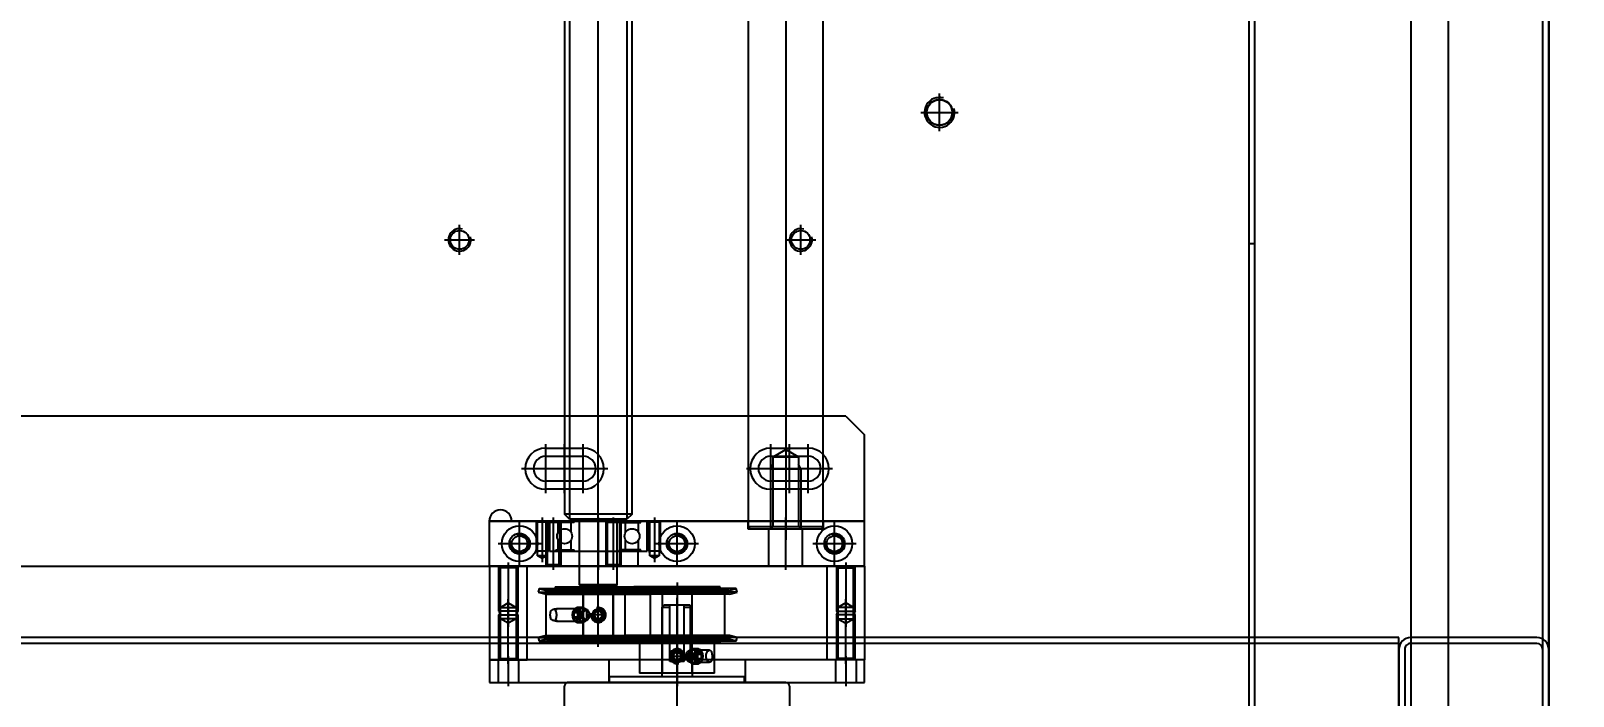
# Model space of a CAD drawing. Header units: inches. Extents: x 0 to 77285, y -118 to 40065.
# Drawn here: x 16660.3 to 17071.6, y 25359.9 to 25537.3 of the extents above; entities that cross this region are included whole.
import ezdxf

# ---------------------------------------------------------------- set-up
doc = ezdxf.new("R2010")
doc.units = ezdxf.units.IN
doc.header["$LTSCALE"] = 5
doc.header["$MEASUREMENT"] = 0
doc.layers.add('A', color=8, linetype='Continuous')
doc.styles.add('SCI', font='')
doc.styles.get('SCI').set_extended_font_data('Gulim')
doc.dimstyles.new('SCH', dxfattribs={"dimtxt": 2.5, "dimasz": 2, "dimexe": 1.25, "dimexo": 0.625, "dimtad": 1, "dimdec": 8, "dimtxsty": 'SCI', "dimcen": 2.5, "dimclrd": 4, "dimclre": 4, "dimclrt": 7, "dimadec": 8, "dimazin": 2, "dimtfac": 1, "dimtdec": 8, "dimtmove": 0, "dimatfit": 3, "dimfxl": 1, "dimarcsym": 0})

# ---------------------------------------------------------------- blocks, each defined once
blk = doc.blocks.new('A$Cc399747e')
at = {"ltscale": 5}
for p, q in [((218.29, 33), (218.29, 1419)), ((218.29, 1381), (218.29, 71)), ((219.89, 1381), (219.89, 71)), ((298.29, 71), (298.29, 1381)), ((245.09, 71), (245.09, 1111)), ((296.69, 1101), (296.69, 71)), ((255.09, 71), (255.09, 1096)), ((258.29, 941), (258.29, 901)), ((218.29, 937.8), (218.29, 904.2)), ((219.89, 937.8), (219.89, 904.2)), ((256.69, 904.2), (256.69, 937.8)), ((258.29, 904.2), (258.29, 937.8)), ((221.49, 902.6), (255.09, 902.6)), ((221.49, 901), (255.09, 901)), ((258.29, 902.6), (1573.29, 902.6)), ((258.29, 901), (1573.29, 901)), ((417.79, 799), (417.79, 791)), ((508.79, 799), (508.79, 791)), ((298.29, 796), (296.69, 796)), ((421.79, 795), (413.79, 795)), ((512.79, 795), (504.79, 795)), ((380.79, 766), (380.79, 756)), ((385.79, 761), (375.79, 761))]:
    blk.add_line(p, q, dxfattribs=at)
for p, q in [((450.8, 1030.5), (450.8, 890.4)), ((420.8, 914), (420.8, 924.3)), ((480.8, 924.3), (480.8, 914)), ((405.8, 906), (405.8, 914)), ((450.8, 906), (450.8, 914)), ((495.8, 906), (495.8, 914)), ((500.8, 913), (400.8, 913)), ((400.8, 913), (400.8, 907)), ((403.05, 907), (403.05, 913)), ((408.55, 907), (408.55, 913)), ((421.8, 913), (479.8, 913)), ((432.6, 907), (432.6, 913)), ((432.8, 913), (432.8, 911.5)), ((432.8, 911.5), (468.8, 911.5)), ((440.8, 910.5), (460.8, 910.5)), ((440.8, 910.5), (440.8, 902.5)), ((446.8, 907.4), (446.8, 911.5)), ((446.8, 910.5), (446.8, 887.5)), ((450.8, 886.35), (450.8, 911.65)), ((454.8, 911.5), (454.8, 892.9)), ((454.8, 887.5), (454.8, 910.5)), ((460.8, 902.5), (460.8, 910.5)), ((468.8, 913), (468.8, 911.5)), ((469, 907), (469, 913)), ((493.05, 907), (493.05, 913)), ((498.55, 907), (498.55, 913)), ((500.8, 907), (500.8, 913)), ((400.8, 907), (500.8, 907)), ((400.8, 882), (400.8, 907)), ((400.8, 907), (410.8, 907)), ((403.3, 907), (403.7, 906.6)), ((403.3, 907), (403.3, 895)), ((403.7, 906.6), (407.9, 906.6)), ((403.7, 906.6), (403.7, 893)), ((405.8, 908), (405.8, 890.79)), ((407.9, 906.6), (408.3, 907)), ((407.9, 893), (407.9, 906.6)), ((408.3, 895), (408.3, 907)), ((410.8, 907), (410.8, 882)), ((441.44, 905.98), (441.45, 906.25)), ((441.45, 905.71), (441.44, 905.98)), ((441.45, 906.25), (441.47, 906.52)), ((441.48, 905.45), (441.45, 905.71)), ((441.47, 906.52), (441.51, 906.76)), ((441.52, 905.2), (441.48, 905.45)), ((441.51, 906.76), (441.57, 906.99)), ((441.58, 904.97), (441.52, 905.2)), ((441.57, 906.99), (441.64, 907.19)), ((441.64, 907.19), (441.73, 907.36)), ((441.73, 907.36), (441.83, 907.49)), ((441.83, 907.49), (441.95, 907.58)), ((441.95, 907.58), (442.04, 907.61)), ((442.04, 907.61), (442.14, 907.62)), ((447.33, 907.62), (442.14, 907.62)), ((442.14, 907.62), (442.28, 907.6)), ((442.28, 907.6), (442.42, 907.53)), ((442.42, 907.53), (442.55, 907.42)), ((442.55, 907.42), (442.68, 907.27)), ((442.68, 907.27), (442.8, 907.09)), ((442.88, 905.07), (442.77, 904.86)), ((442.8, 907.09), (442.9, 906.87)), ((442.96, 905.31), (442.88, 905.07)), ((442.9, 906.87), (442.98, 906.63)), ((443.02, 905.56), (442.96, 905.31)), ((442.98, 906.63), (443.04, 906.36)), ((443.06, 905.82), (443.02, 905.56)), ((443.04, 906.36), (443.06, 906.09)), ((443.06, 906.09), (443.06, 905.82)), ((444.24, 906.58), (444.74, 907.15)), ((446.53, 906.58), (444.24, 906.58)), ((444.24, 906.58), (444.24, 905.42)), ((446.53, 905.42), (444.24, 905.42)), ((444.74, 904.85), (444.24, 905.42)), ((444.53, 907.63), (444.28, 907.28)), ((446.03, 907.15), (444.74, 907.15)), ((444.74, 907.15), (445.24, 906.58)), ((445.24, 905.42), (444.74, 904.85)), ((446.68, 908), (445.11, 908)), ((445.24, 906.58), (445.24, 905.42)), ((445.53, 906.58), (446.03, 907.15)), ((445.53, 905.42), (445.53, 906.58)), ((446.03, 904.85), (445.53, 905.42)), ((446.03, 907.15), (446.53, 906.58)), ((446.53, 905.42), (446.03, 904.85)), ((446.53, 906.58), (446.53, 905.42)), ((446.8, 907.4), (447.3, 907.4)), ((446.82, 906.24), (446.83, 906.48)), ((446.82, 905.97), (446.82, 906.24)), ((446.82, 905.7), (446.82, 905.97)), ((446.83, 905.43), (446.82, 905.7)), ((446.83, 906.48), (446.84, 906.71)), ((446.85, 905.18), (446.83, 905.43)), ((446.84, 906.71), (446.87, 906.93)), ((446.88, 904.96), (446.85, 905.18)), ((446.87, 906.93), (446.9, 907.13)), ((446.9, 907.13), (446.95, 907.31)), ((446.95, 907.31), (447.03, 907.45)), ((447.03, 907.45), (447.12, 907.55)), ((447.12, 907.55), (447.24, 907.61)), ((447.24, 907.61), (447.33, 907.62)), ((447.69, 907.02), (447.26, 907.63)), ((447.3, 892.4), (447.3, 907.4)), ((447.33, 907.62), (447.37, 907.62)), ((447.37, 907.62), (447.51, 907.59)), ((447.51, 907.59), (447.66, 907.52)), ((447.66, 907.52), (447.81, 907.41)), ((447.81, 907.41), (447.96, 907.26)), ((447.96, 907.26), (448.1, 907.08)), ((448.17, 905.04), (448.04, 904.84)), ((448.1, 907.08), (448.23, 906.86)), ((448.29, 905.26), (448.17, 905.04)), ((448.23, 906.86), (448.34, 906.61)), ((448.37, 905.49), (448.29, 905.26)), ((448.34, 906.61), (448.41, 906.35)), ((448.42, 905.74), (448.37, 905.49)), ((448.41, 906.35), (448.44, 906.07)), ((448.44, 906), (448.42, 905.74)), ((448.44, 906.07), (448.44, 906)), ((452.9, 906), (448.7, 906)), ((448.86, 907.4), (448.86, 892.4)), ((448.86, 907.4), (452.73, 907.4)), ((449.2, 906.29), (449.18, 906.02)), ((449.18, 906.02), (449.2, 905.75)), ((449.27, 906.55), (449.2, 906.29)), ((449.2, 905.75), (449.26, 905.48)), ((449.26, 905.48), (449.37, 905.24)), ((449.39, 906.8), (449.27, 906.55)), ((449.37, 905.24), (449.51, 905.01)), ((449.54, 907.03), (449.39, 906.8)), ((449.51, 905.01), (449.69, 904.81)), ((449.73, 907.22), (449.54, 907.03)), ((449.95, 907.38), (449.73, 907.22)), ((450.8, 907.15), (449.8, 906.58)), ((449.8, 906.58), (449.8, 905.42)), ((449.8, 905.42), (450.8, 904.85)), ((450.19, 907.5), (449.95, 907.38)), ((450.45, 907.58), (450.19, 907.5)), ((450.72, 907.62), (450.45, 907.58)), ((450.99, 907.61), (450.72, 907.62)), ((451.8, 906.58), (450.8, 907.15)), ((450.8, 904.85), (451.8, 905.42)), ((451.26, 907.55), (450.99, 907.61)), ((451.51, 907.45), (451.26, 907.55)), ((451.75, 907.31), (451.51, 907.45)), ((451.95, 907.14), (451.75, 907.31)), ((451.8, 906.58), (451.8, 905.42)), ((452.13, 906.93), (451.95, 907.14)), ((452, 904.91), (452.17, 905.13)), ((452.26, 906.69), (452.13, 906.93)), ((452.17, 905.13), (452.29, 905.37)), ((452.36, 906.44), (452.26, 906.69)), ((452.29, 905.37), (452.38, 905.64)), ((452.41, 906.18), (452.36, 906.44)), ((452.38, 905.64), (452.42, 905.9)), ((452.42, 905.9), (452.41, 906.18)), ((452.73, 907.4), (452.73, 892.4)), ((500.8, 907), (490.8, 907)), ((490.8, 907), (490.8, 882)), ((493.7, 906.6), (493.3, 907)), ((493.3, 895), (493.3, 907)), ((497.9, 906.6), (493.7, 906.6)), ((493.7, 893), (493.7, 906.6)), ((495.8, 908), (495.8, 890.79)), ((498.3, 907), (497.9, 906.6)), ((497.9, 906.6), (497.9, 893)), ((498.3, 907), (498.3, 895)), ((500.8, 882), (500.8, 907)), ((435.06, 902.02), (434.8, 901.05)), ((434.8, 901.05), (466.8, 901.05)), ((434.8, 901.05), (436.85, 900.5)), ((435.06, 902.02), (436.98, 901.5)), ((435.06, 902.02), (466.54, 902.02)), ((436.98, 901.5), (464.61, 901.5)), ((439.3, 902.5), (462.3, 902.5)), ((439.3, 902.5), (439.3, 902.02)), ((439.3, 902.02), (439.3, 901.5)), ((441.65, 904.78), (441.58, 904.97)), ((441.74, 904.62), (441.65, 904.78)), ((441.85, 904.5), (441.74, 904.62)), ((441.97, 904.42), (441.85, 904.5)), ((442.1, 904.38), (441.97, 904.42)), ((442.14, 904.38), (442.1, 904.38)), ((442.23, 904.39), (442.14, 904.38)), ((442.14, 904.38), (447.34, 904.38)), ((442.38, 904.45), (442.23, 904.39)), ((442.52, 904.55), (442.38, 904.45)), ((442.65, 904.69), (442.52, 904.55)), ((442.77, 904.86), (442.65, 904.69)), ((444.28, 904.72), (444.53, 904.37)), ((446.03, 904.85), (444.74, 904.85)), ((445.11, 904), (446.68, 904)), ((446.93, 904.77), (446.88, 904.96)), ((446.99, 904.62), (446.93, 904.77)), ((447.07, 904.5), (446.99, 904.62)), ((447.16, 904.42), (447.07, 904.5)), ((447.27, 904.38), (447.16, 904.42)), ((447.26, 904.37), (447.69, 904.98)), ((447.33, 904.38), (447.27, 904.38)), ((447.41, 904.39), (447.33, 904.38)), ((447.56, 904.43), (447.41, 904.39)), ((447.72, 904.53), (447.56, 904.43)), ((447.89, 904.67), (447.72, 904.53)), ((448.04, 904.84), (447.89, 904.67)), ((449.69, 904.81), (449.91, 904.64)), ((449.91, 904.64), (450.15, 904.51)), ((450.15, 904.51), (450.41, 904.43)), ((450.41, 904.43), (450.6, 904.39)), ((450.6, 904.39), (450.8, 904.38)), ((450.8, 904.38), (451.06, 904.4)), ((451.06, 904.4), (451.33, 904.47)), ((451.33, 904.47), (451.57, 904.58)), ((451.57, 904.58), (451.8, 904.73)), ((451.8, 904.73), (452, 904.91)), ((456.06, 902.02), (455.8, 901.05)), ((487.8, 901.05), (455.8, 901.05)), ((455.8, 901.05), (457.85, 900.5)), ((456.06, 902.02), (457.98, 901.5)), ((487.54, 902.02), (456.06, 902.02)), ((485.61, 901.5), (457.98, 901.5)), ((483.3, 902.5), (460.3, 902.5)), ((460.3, 902.5), (460.3, 902.02)), ((460.3, 902.02), (460.3, 901.5)), ((462.3, 902.02), (462.3, 902.5)), ((462.3, 901.5), (462.3, 902.02)), ((464.61, 901.5), (466.54, 902.02)), ((464.74, 900.5), (466.8, 901.05)), ((466.8, 901.05), (466.54, 902.02)), ((467.8, 902.5), (467.8, 887.5)), ((467.8, 901), (468.3, 901.5)), ((467.8, 887.5), (467.8, 901)), ((475.8, 901), (467.8, 901)), ((468.3, 901.5), (475.3, 901.5)), ((471.8, 903.25), (471.8, 886.75)), ((475.3, 901.5), (475.8, 901)), ((475.8, 887.5), (475.8, 902.5)), ((475.8, 901), (475.8, 887.5)), ((483.3, 902.02), (483.3, 902.5)), ((483.3, 901.5), (483.3, 902.02)), ((485.61, 901.5), (487.54, 902.02)), ((485.74, 900.5), (487.8, 901.05)), ((487.8, 901.05), (487.54, 902.02)), ((405.8, 897.21), (403.7, 896)), ((405.8, 881), (405.8, 898.21)), ((407.9, 896), (405.8, 897.21)), ((436.85, 900.5), (464.74, 900.5)), ((438.16, 889.5), (438.16, 900.5)), ((485.74, 900.5), (457.85, 900.5)), ((457.85, 900.5), (457.85, 889.5)), ((464.74, 889.5), (464.74, 900.5)), ((477.49, 897), (475.91, 897)), ((485.74, 900.5), (485.74, 889.5)), ((493.7, 896), (495.8, 897.21)), ((495.8, 881), (495.8, 898.21)), ((495.8, 897.21), (497.9, 896)), ((403.3, 895), (403.7, 894.31)), ((403.3, 895), (408.3, 895)), ((403.3, 894), (403.7, 894.69)), ((408.3, 894), (403.3, 894)), ((403.3, 894), (403.3, 882)), ((407.9, 896), (403.7, 896)), ((403.7, 896), (403.7, 882.4)), ((403.7, 893), (405.8, 891.79)), ((403.7, 893), (407.9, 893)), ((405.8, 891.79), (407.9, 893)), ((407.9, 882.4), (407.9, 896)), ((408.3, 895), (407.9, 894.31)), ((408.3, 894), (407.9, 894.69)), ((408.3, 882), (408.3, 894)), ((448.86, 892.9), (447.3, 892.9)), ((454.8, 892.9), (452.73, 892.9)), ((454.8, 892.9), (454.3, 892.4)), ((469.7, 895), (473.9, 895)), ((470.22, 895.37), (470.18, 895.1)), ((470.18, 895.1), (470.19, 894.83)), ((470.19, 894.83), (470.24, 894.56)), ((470.3, 895.63), (470.22, 895.37)), ((470.24, 894.56), (470.33, 894.31)), ((470.43, 895.87), (470.3, 895.63)), ((470.33, 894.31), (470.47, 894.07)), ((470.6, 896.09), (470.43, 895.87)), ((470.47, 894.07), (470.6, 893.91)), ((470.65, 896.15), (470.6, 896.09)), ((470.6, 893.91), (470.66, 893.85)), ((470.71, 896.2), (470.65, 896.15)), ((470.66, 893.85), (470.72, 893.79)), ((470.8, 896.27), (470.71, 896.2)), ((470.72, 893.79), (470.8, 893.72)), ((470.85, 896.32), (470.8, 896.27)), ((471.8, 896.15), (470.8, 895.58)), ((470.8, 894.42), (470.8, 895.58)), ((470.8, 894.42), (471.8, 893.85)), ((470.8, 893.72), (470.86, 893.68)), ((470.89, 896.34), (470.85, 896.32)), ((470.86, 893.68), (470.89, 893.66)), ((470.89, 896.34), (470.95, 896.38)), ((470.94, 893.62), (470.89, 893.66)), ((471, 893.59), (470.94, 893.62)), ((470.95, 896.38), (471.02, 896.42)), ((471.08, 893.54), (471, 893.59)), ((471.02, 896.42), (471.1, 896.46)), ((471.18, 893.5), (471.08, 893.54)), ((471.1, 896.46), (471.2, 896.51)), ((471.28, 893.46), (471.18, 893.5)), ((471.2, 896.51), (471.29, 896.54)), ((471.4, 893.43), (471.28, 893.46)), ((471.29, 896.54), (471.4, 896.57)), ((471.4, 896.57), (471.44, 896.58)), ((471.41, 893.43), (471.4, 893.43)), ((471.45, 893.42), (471.41, 893.43)), ((471.44, 896.58), (471.49, 896.59)), ((471.51, 893.41), (471.45, 893.42)), ((471.49, 896.59), (471.51, 896.59)), ((471.65, 896.61), (471.51, 896.59)), ((471.51, 893.41), (471.65, 893.39)), ((471.8, 896.62), (471.65, 896.61)), ((471.65, 893.39), (471.79, 893.38)), ((471.79, 893.38), (471.94, 893.39)), ((471.95, 896.61), (471.8, 896.62)), ((472.8, 895.58), (471.8, 896.15)), ((471.8, 893.85), (472.8, 894.42)), ((471.94, 893.39), (472.09, 893.41)), ((472.09, 896.59), (471.95, 896.61)), ((472.09, 896.59), (472.14, 896.58)), ((472.11, 893.41), (472.09, 893.41)), ((472.15, 893.42), (472.11, 893.41)), ((472.14, 896.58), (472.19, 896.57)), ((472.2, 893.43), (472.15, 893.42)), ((472.19, 896.57), (472.2, 896.57)), ((472.2, 896.57), (472.31, 896.54)), ((472.3, 893.46), (472.2, 893.43)), ((472.4, 893.49), (472.3, 893.46)), ((472.31, 896.54), (472.42, 896.5)), ((472.49, 893.54), (472.4, 893.49)), ((472.42, 896.5), (472.51, 896.46)), ((472.58, 893.58), (472.49, 893.54)), ((472.51, 896.46), (472.59, 896.41)), ((472.65, 893.62), (472.58, 893.58)), ((472.59, 896.41), (472.65, 896.38)), ((472.65, 896.38), (472.71, 896.34)), ((472.71, 893.66), (472.65, 893.62)), ((472.74, 896.32), (472.71, 896.34)), ((472.71, 893.66), (472.74, 893.68)), ((472.79, 896.28), (472.74, 896.32)), ((472.74, 893.68), (472.8, 893.73)), ((472.87, 896.21), (472.79, 896.28)), ((472.8, 894.42), (472.8, 895.58)), ((472.8, 893.73), (472.89, 893.8)), ((472.94, 896.15), (472.87, 896.21)), ((472.89, 893.8), (472.94, 893.85)), ((473, 896.09), (472.94, 896.15)), ((472.94, 893.85), (473, 893.91)), ((473.13, 895.93), (473, 896.09)), ((473, 893.91), (473.16, 894.13)), ((473.26, 895.69), (473.13, 895.93)), ((473.16, 894.13), (473.29, 894.37)), ((473.36, 895.44), (473.26, 895.69)), ((473.29, 894.37), (473.37, 894.63)), ((473.41, 895.17), (473.36, 895.44)), ((473.37, 894.63), (473.41, 894.9)), ((473.41, 894.9), (473.41, 895.17)), ((474.15, 895), (474.17, 895.26)), ((474.15, 894.93), (474.15, 895)), ((474.17, 894.79), (474.15, 894.93)), ((474.17, 895.26), (474.23, 895.51)), ((474.18, 894.7), (474.17, 894.79)), ((474.19, 894.65), (474.18, 894.7)), ((474.22, 894.51), (474.19, 894.65)), ((474.26, 894.39), (474.22, 894.51)), ((474.23, 895.51), (474.31, 895.74)), ((474.31, 894.26), (474.26, 894.39)), ((474.31, 895.74), (474.42, 895.96)), ((474.37, 894.14), (474.31, 894.26)), ((474.5, 893.92), (474.37, 894.14)), ((474.42, 895.96), (474.56, 896.16)), ((474.64, 893.74), (474.5, 893.92)), ((474.56, 896.16), (474.71, 896.33)), ((474.79, 893.59), (474.64, 893.74)), ((474.71, 896.33), (474.79, 896.41)), ((474.79, 896.41), (474.87, 896.47)), ((474.94, 893.48), (474.79, 893.59)), ((474.87, 896.47), (474.95, 896.53)), ((475.33, 896.63), (474.9, 896.02)), ((474.9, 893.98), (475.33, 893.37)), ((475.08, 893.41), (474.94, 893.48)), ((474.95, 896.53), (475.04, 896.57)), ((475.04, 896.57), (475.18, 896.61)), ((475.23, 893.38), (475.08, 893.41)), ((475.18, 896.61), (475.26, 896.62)), ((475.26, 893.38), (475.23, 893.38)), ((482.91, 896.62), (475.26, 896.62)), ((475.26, 896.62), (475.32, 896.62)), ((475.26, 896.62), (475.26, 896.62)), ((475.35, 893.39), (475.26, 893.38)), ((475.26, 893.38), (482.91, 893.38)), ((475.32, 896.62), (475.43, 896.58)), ((475.41, 893.41), (475.35, 893.39)), ((475.47, 893.45), (475.41, 893.41)), ((475.43, 896.58), (475.53, 896.5)), ((475.52, 893.49), (475.47, 893.45)), ((475.56, 893.55), (475.52, 893.49)), ((475.53, 896.5), (475.6, 896.38)), ((475.61, 893.62), (475.56, 893.55)), ((475.6, 896.38), (475.67, 896.23)), ((475.64, 893.69), (475.61, 893.62)), ((475.69, 893.87), (475.64, 893.69)), ((475.67, 896.23), (475.71, 896.05)), ((475.73, 894.07), (475.69, 893.87)), ((475.71, 896.05), (475.74, 895.82)), ((475.75, 894.29), (475.73, 894.07)), ((475.74, 895.82), (475.75, 895.7)), ((475.75, 895.7), (475.76, 895.57)), ((475.77, 894.52), (475.75, 894.29)), ((475.76, 895.57), (475.77, 895.44)), ((475.77, 895.44), (475.77, 895.3)), ((475.77, 895.3), (475.77, 895.03)), ((475.77, 895.03), (475.77, 894.9)), ((475.77, 894.9), (475.77, 894.76)), ((475.77, 894.76), (475.77, 894.52)), ((475.91, 893), (477.49, 893)), ((476.06, 895.58), (476.56, 896.15)), ((476.06, 894.42), (476.06, 895.58)), ((476.06, 895.58), (478.36, 895.58)), ((476.56, 893.85), (476.06, 894.42)), ((476.06, 894.42), (478.36, 894.42)), ((476.56, 896.15), (477.86, 896.15)), ((476.56, 896.15), (477.06, 895.58)), ((477.06, 894.42), (476.56, 893.85)), ((476.56, 893.85), (477.86, 893.85)), ((477.06, 895.58), (477.06, 894.42)), ((477.36, 895.58), (477.86, 896.15)), ((477.36, 894.42), (477.36, 895.58)), ((477.86, 893.85), (477.36, 894.42)), ((477.86, 896.15), (478.36, 895.58)), ((478.36, 894.42), (477.86, 893.85)), ((478.31, 896.28), (478.06, 896.63)), ((478.06, 893.37), (478.31, 893.72)), ((478.36, 894.42), (478.36, 895.58)), ((482.76, 896.59), (482.74, 896.58)), ((482.74, 896.58), (482.74, 896.58)), ((482.74, 893.42), (482.74, 893.42)), ((482.74, 893.42), (482.76, 893.41)), ((482.75, 896.57), (482.79, 896.54)), ((482.79, 893.46), (482.75, 893.43)), ((482.76, 896.59), (482.84, 896.61)), ((482.76, 893.41), (482.76, 893.41)), ((482.84, 893.39), (482.76, 893.41)), ((482.79, 896.54), (482.85, 896.5)), ((482.84, 893.49), (482.79, 893.46)), ((482.84, 896.61), (482.91, 896.62)), ((482.92, 893.54), (482.84, 893.49)), ((482.91, 893.38), (482.84, 893.39)), ((482.85, 896.5), (482.93, 896.46)), ((482.91, 896.62), (482.91, 896.62)), ((482.91, 896.62), (482.98, 896.61)), ((482.92, 893.38), (482.91, 893.38)), ((483, 893.58), (482.92, 893.54)), ((482.99, 893.39), (482.92, 893.38)), ((482.93, 896.46), (483.02, 896.41)), ((482.98, 896.61), (483.06, 896.59)), ((482.98, 894.9), (482.99, 895.17)), ((483.01, 894.63), (482.98, 894.9)), ((482.99, 895.17), (483.02, 895.44)), ((483.06, 893.41), (482.99, 893.39)), ((483.1, 893.62), (483, 893.58)), ((483.06, 894.37), (483.01, 894.63)), ((483.02, 896.41), (483.11, 896.38)), ((483.02, 895.44), (483.07, 895.69)), ((483.1, 896.58), (483.06, 896.59)), ((483.06, 896.59), (483.06, 896.59)), ((483.13, 894.13), (483.06, 894.37)), ((483.06, 893.41), (483.09, 893.42)), ((483.07, 895.69), (483.15, 895.93)), ((483.09, 893.42), (483.13, 893.43)), ((483.15, 896.57), (483.1, 896.58)), ((483.21, 893.66), (483.1, 893.62)), ((483.11, 896.38), (483.21, 896.34)), ((483.23, 893.91), (483.13, 894.13)), ((483.13, 893.43), (483.15, 893.43)), ((483.29, 896.54), (483.15, 896.57)), ((483.15, 895.93), (483.23, 896.09)), ((483.15, 893.43), (483.31, 893.46)), ((483.25, 896.32), (483.21, 896.34)), ((483.21, 893.66), (483.25, 893.68)), ((483.23, 896.09), (483.26, 896.15)), ((483.26, 893.85), (483.23, 893.91)), ((483.28, 896.28), (483.25, 896.32)), ((483.25, 893.68), (483.28, 893.73)), ((483.26, 896.15), (483.28, 896.21)), ((483.27, 893.8), (483.26, 893.85)), ((483.28, 893.75), (483.27, 893.8)), ((483.28, 896.25), (483.28, 896.28)), ((483.28, 896.21), (483.28, 896.25)), ((483.28, 893.73), (483.28, 893.75)), ((483.44, 896.51), (483.29, 896.54)), ((483.31, 893.46), (483.47, 893.5)), ((483.61, 896.46), (483.44, 896.51)), ((483.47, 893.5), (483.64, 893.54)), ((483.78, 896.42), (483.61, 896.46)), ((483.64, 893.54), (483.81, 893.59)), ((483.95, 896.38), (483.78, 896.42)), ((483.81, 893.59), (483.96, 893.62)), ((484.11, 896.34), (483.95, 896.38)), ((483.96, 893.62), (484.11, 893.66)), ((484.11, 896.34), (484.2, 896.32)), ((484.19, 893.68), (484.11, 893.66)), ((484.27, 893.72), (484.19, 893.68)), ((484.2, 896.32), (484.28, 896.27)), ((484.35, 893.79), (484.27, 893.72)), ((484.28, 896.27), (484.36, 896.2)), ((484.4, 893.85), (484.35, 893.79)), ((484.36, 896.2), (484.4, 896.15)), ((484.4, 896.15), (484.43, 896.09)), ((484.43, 893.91), (484.4, 893.85)), ((484.43, 896.09), (484.5, 895.87)), ((484.48, 894.07), (484.43, 893.91)), ((484.54, 894.31), (484.48, 894.07)), ((484.5, 895.87), (484.55, 895.63)), ((484.55, 894.34), (484.54, 894.31)), ((484.55, 895.63), (484.56, 895.57)), ((484.56, 894.43), (484.55, 894.34)), ((484.56, 895.57), (484.59, 895.37)), ((484.58, 894.56), (484.56, 894.43)), ((484.59, 894.7), (484.58, 894.56)), ((484.59, 895.37), (484.59, 895.31)), ((484.59, 895.31), (484.6, 895.1)), ((484.6, 894.83), (484.59, 894.7)), ((484.6, 895.1), (484.6, 894.83)), ((493.3, 895), (493.7, 894.31)), ((498.3, 895), (493.3, 895)), ((493.3, 894), (493.7, 894.69)), ((493.3, 882), (493.3, 894)), ((493.3, 894), (498.3, 894)), ((493.7, 882.4), (493.7, 896)), ((493.7, 896), (497.9, 896)), ((495.8, 891.79), (493.7, 893)), ((497.9, 893), (493.7, 893)), ((497.9, 893), (495.8, 891.79)), ((497.9, 896), (497.9, 882.4)), ((498.3, 895), (497.9, 894.31)), ((498.3, 894), (497.9, 894.69)), ((498.3, 894), (498.3, 882)), ((436.85, 889.5), (434.8, 888.95)), ((434.8, 888.95), (435.06, 887.98)), ((434.8, 888.95), (466.8, 888.95)), ((436.85, 889.5), (464.74, 889.5)), ((447.3, 892.4), (454.3, 892.4)), ((457.85, 889.5), (455.8, 888.95)), ((487.8, 888.95), (455.8, 888.95)), ((455.8, 888.95), (456.06, 887.98)), ((485.74, 889.5), (457.85, 889.5)), ((466.8, 888.95), (464.74, 889.5)), ((466.54, 887.98), (466.8, 888.95)), ((487.8, 888.95), (485.74, 889.5)), ((487.54, 887.98), (487.8, 888.95)), ((436.98, 888.5), (435.06, 887.98)), ((435.06, 887.98), (466.54, 887.98)), ((436.98, 888.5), (464.61, 888.5)), ((439.3, 888.5), (439.3, 887.98)), ((439.3, 887.98), (439.3, 887.5)), ((439.3, 887.5), (462.3, 887.5)), ((457.98, 888.5), (456.06, 887.98)), ((487.54, 887.98), (456.06, 887.98)), ((485.61, 888.5), (457.98, 888.5)), ((460.3, 888.5), (460.3, 887.98)), ((460.3, 887.98), (460.3, 887.5)), ((483.3, 887.5), (460.3, 887.5)), ((462.3, 887.98), (462.3, 888.5)), ((462.3, 887.5), (462.3, 887.98)), ((466.54, 887.98), (464.61, 888.5)), ((466.8, 887), (467.3, 887.5)), ((466.8, 887), (476.8, 887)), ((466.8, 887), (466.8, 869.5)), ((467.3, 887.5), (476.3, 887.5)), ((475.8, 887.5), (467.8, 887.5)), ((476.3, 887.5), (476.8, 887)), ((476.8, 887), (476.8, 869.5)), ((483.3, 887.98), (483.3, 888.5)), ((483.3, 887.5), (483.3, 887.98)), ((487.54, 887.98), (485.61, 888.5)), ((400.8, 882), (400.8, 870)), ((500.8, 882), (400.8, 882)), ((400.8, 882), (400.8, 870)), ((400.8, 882), (500.8, 882)), ((1447.8, 882), (400.8, 882)), ((400.8, 882), (400.8, 847)), ((410.8, 882), (400.8, 882)), ((403.7, 882.4), (403.3, 882)), ((407.9, 882.4), (403.7, 882.4)), ((408.3, 882), (407.9, 882.4)), ((408.8, 881.75), (408.8, 870.25)), ((417.3, 882), (417.3, 872)), ((421.8, 883), (421.8, 869)), ((426.3, 882), (426.3, 872)), ((450.8, 881.75), (450.8, 870.25)), ((456.8, 869), (456.8, 880.92)), ((461.3, 878), (461.3, 882)), ((465.8, 870), (465.8, 882)), ((466.15, 881.65), (465.8, 882)), ((466.15, 881.65), (469.45, 881.65)), ((466.15, 870.35), (466.15, 881.65)), ((467.8, 869), (467.8, 883)), ((469.45, 881.65), (469.8, 882)), ((469.45, 870.35), (469.45, 881.65)), ((469.8, 870), (469.8, 882)), ((471.8, 869), (471.8, 883)), ((481.8, 870), (481.8, 882)), ((482.15, 881.65), (481.8, 882)), ((482.15, 881.65), (485.45, 881.65)), ((482.15, 870.35), (482.15, 881.65)), ((482.3, 878), (482.3, 882)), ((483.8, 869), (483.8, 883)), ((485.45, 881.65), (485.8, 882)), ((485.45, 870.35), (485.45, 881.65)), ((485.8, 870), (485.8, 882)), ((486.8, 869), (486.8, 880.92)), ((490.8, 882), (500.8, 882)), ((492.8, 881.75), (492.8, 870.25)), ((493.3, 882), (493.7, 882.4)), ((493.7, 882.4), (497.9, 882.4)), ((497.9, 882.4), (498.3, 882)), ((500.8, 882), (500.8, 870)), ((500.8, 882), (500.8, 870)), ((500.9, 870), (500.9, 882)), ((408.8, 879.5), (408.8, 872.5)), ((450.8, 879.5), (450.8, 872.5)), ((455.3, 878), (455.55, 878.43)), ((455.3, 870), (455.3, 878)), ((455.3, 878), (458.3, 878)), ((455.55, 879.2), (456.8, 879.92)), ((455.55, 870.25), (455.55, 879.2)), ((455.55, 879.2), (458.05, 879.2)), ((456.8, 879.92), (458.05, 879.2)), ((458.05, 879.2), (458.05, 870.25)), ((458.3, 878), (458.05, 878.43)), ((458.3, 878), (458.3, 870)), ((484.8, 878), (458.8, 878)), ((458.8, 870), (458.8, 878)), ((458.8, 877.7), (458.8, 870.3)), ((484.5, 878), (459.1, 878)), ((460.5, 878), (460.5, 877.63)), ((460.5, 877.91), (460.5, 877.63)), ((460.5, 877.91), (465.4, 877.91)), ((460.5, 877.63), (465.4, 877.63)), ((461.07, 877.63), (461.07, 875.01)), ((464.51, 877.63), (464.51, 875.03)), ((465.4, 878), (465.4, 877.63)), ((465.4, 877.91), (465.4, 877.63)), ((466.8, 877.7), (466.8, 870.3)), ((471.8, 879), (471.8, 869)), ((476.8, 877.7), (476.8, 870.3)), ((478.2, 878), (478.2, 877.63)), ((478.2, 877.91), (478.2, 877.63)), ((483.1, 877.91), (478.2, 877.91)), ((483.1, 877.63), (478.2, 877.63)), ((479.08, 877.63), (479.08, 875.03)), ((482.52, 877.63), (482.52, 875.01)), ((483.1, 878), (483.1, 877.63)), ((483.1, 877.91), (483.1, 877.63)), ((484.8, 870), (484.8, 878)), ((484.8, 877.7), (484.8, 870.3)), ((485.3, 878), (485.55, 878.43)), ((485.3, 870), (485.3, 878)), ((485.3, 878), (488.3, 878)), ((485.55, 879.2), (486.8, 879.92)), ((485.55, 870.25), (485.55, 879.2)), ((485.55, 879.2), (488.05, 879.2)), ((486.8, 879.92), (488.05, 879.2)), ((488.05, 879.2), (488.05, 870.25)), ((488.3, 878), (488.05, 878.43)), ((488.3, 878), (488.3, 870)), ((492.8, 879.5), (492.8, 872.5)), ((403.05, 876), (414.55, 876)), ((405.3, 876), (412.3, 876)), ((421.8, 137), (421.8, 875)), ((445.05, 876), (456.55, 876)), ((447.3, 876), (454.3, 876)), ((461.07, 872.99), (461.07, 870.37)), ((464.51, 872.97), (464.51, 870.37)), ((479.08, 872.97), (479.08, 870.37)), ((482.52, 872.99), (482.52, 870.37)), ((487.05, 876), (498.55, 876)), ((489.3, 876), (496.3, 876)), ((500.8, 870), (400.8, 870)), ((400.8, 870), (500.8, 870)), ((494.9, 870), (400.8, 870)), ((431.9, 872), (411.7, 872)), ((411.7, 872), (411.7, 870)), ((412.3, 872), (411.8, 871.5)), ((411.8, 871.5), (431.8, 871.5)), ((411.8, 871.5), (411.8, 140.5)), ((431.3, 872), (412.3, 872)), ((418.42, 871.38), (417.8, 872)), ((417.8, 856), (417.8, 872)), ((425.17, 871.38), (418.42, 871.38)), ((418.42, 852.8), (418.42, 871.38)), ((425.8, 872), (425.17, 871.38)), ((425.17, 871.38), (425.17, 852.8)), ((425.8, 872), (425.8, 856)), ((431.8, 871.5), (431.3, 872)), ((431.8, 140.5), (431.8, 871.5)), ((431.9, 870), (431.9, 872)), ((455.3, 870), (455.55, 870.25)), ((455.55, 870.25), (458.05, 870.25)), ((458.05, 870.25), (458.3, 870)), ((484.5, 870), (459.1, 870)), ((460.5, 870.37), (460.5, 870.09)), ((465.4, 870.37), (460.5, 870.37)), ((460.5, 870.37), (460.5, 870)), ((465.4, 870.09), (460.5, 870.09)), ((462.8, 868.15), (464.15, 869.5)), ((462.8, 868.15), (462.8, 148.85)), ((462.8, 868.15), (480.8, 868.15)), ((464.15, 147.5), (464.15, 869.5)), ((464.15, 869.5), (479.44, 869.5)), ((465.4, 870.37), (465.4, 870)), ((465.4, 870.37), (465.4, 870.09)), ((465.8, 870), (466.15, 870.35)), ((466.15, 870.35), (469.45, 870.35)), ((469.8, 870), (469.45, 870.35)), ((478.2, 870.37), (478.2, 870)), ((478.2, 870.37), (478.2, 870.09)), ((478.2, 870.37), (483.1, 870.37)), ((478.2, 870.09), (483.1, 870.09)), ((479.44, 147.5), (479.44, 869.5)), ((479.44, 869.5), (480.8, 868.15)), ((480.8, 148.85), (480.8, 868.15)), ((481.8, 870), (482.15, 870.35)), ((482.15, 870.35), (485.45, 870.35)), ((483.1, 870.37), (483.1, 870.09)), ((483.1, 870.37), (483.1, 870)), ((485.3, 870), (485.55, 870.25)), ((485.8, 870), (485.45, 870.35)), ((485.55, 870.25), (488.05, 870.25)), ((488.05, 870.25), (488.3, 870)), ((415.8, 862.5), (415.8, 849.5)), ((415.8, 861.5), (425.8, 861.5)), ((420.8, 862.5), (420.8, 849.5)), ((425.8, 862.5), (425.8, 849.5)), ((475.8, 862.5), (475.8, 849.5)), ((475.8, 861.5), (485.8, 861.5)), ((480.8, 862.5), (480.8, 849.5)), ((485.8, 862.5), (485.8, 849.5)), ((409.3, 856), (432.3, 856)), ((415.8, 859.3), (425.8, 859.3)), ((417.8, 856), (418.42, 854.92)), ((425.8, 856), (417.8, 856)), ((425.8, 856), (425.17, 854.92)), ((469.3, 856), (492.3, 856)), ((475.8, 859.3), (485.8, 859.3)), ((425.8, 852.7), (415.8, 852.7)), ((421.8, 850.85), (418.42, 852.8)), ((425.17, 852.8), (418.42, 852.8)), ((425.17, 852.8), (421.8, 850.85)), ((485.8, 852.7), (475.8, 852.7)), ((425.8, 850.5), (415.8, 850.5)), ((485.8, 850.5), (475.8, 850.5)), ((405.8, 842), (400.8, 847)), ((405.8, 842), (1442.8, 842))]:
    blk.add_line(p, q)
at = {"ltscale": 3}
blk.add_line((471.8, 903.5), (471.8, 95.5), dxfattribs=at)
for centre, radius in [((450.8, 906), 1.25), ((450.8, 906), 1), ((471.8, 895), 1.25), ((471.8, 895), 1), ((408.8, 876), 4.75), ((450.8, 876), 4.75), ((492.8, 876), 4.75), ((408.8, 876), 2.75), ((408.8, 876), 2.1), ((450.8, 876), 2.75), ((450.8, 876), 2.1), ((492.8, 876), 2.75), ((492.8, 876), 2.1), ((462.8, 874), 2), ((480.8, 874), 2)]:
    blk.add_circle(centre, radius)
at = {"ltscale": 5}
for centre, radius in [((417.79, 795), 2.5), ((508.79, 795), 2.5), ((380.79, 761), 3.48), ((380.79, 761), 3.38)]:
    blk.add_circle(centre, radius, dxfattribs=at)
for centre, radius, start, end in [((421.8, 914), 1, 180, 270), ((479.8, 914), 1, 270, 0), ((450.8, 906), 2, 165, 105), ((450.8, 906), 1.57, 165, 105), ((471.8, 895), 2, 345, 285), ((471.8, 895), 1.57, 345, 285), ((408.8, 876), 2.5, 345, 285), ((450.8, 876), 2.5, 345, 285), ((459.1, 877.7), 0.3, 90, 180), ((466.5, 877.7), 0.3, 0, 90), ((477.1, 877.7), 0.3, 90, 180), ((484.5, 877.7), 0.3, 0, 90), ((492.8, 876), 2.5, 345, 285), ((459.1, 870.3), 0.3, 180, 270), ((466.5, 870.3), 0.3, 270, 0), ((477.1, 870.3), 0.3, 180, 270), ((484.5, 870.3), 0.3, 270, 0), ((497.9, 870), 3, 180, 0), ((415.8, 856), 5.5, 90, 270), ((425.8, 856), 5.5, 270, 90), ((475.8, 856), 5.5, 90, 270), ((485.8, 856), 5.5, 270, 90), ((415.8, 856), 3.3, 90, 270), ((425.8, 856), 3.3, 270, 90), ((475.8, 856), 3.3, 90, 270), ((485.8, 856), 3.3, 270, 90)]:
    blk.add_arc(centre, radius, start, end)
for centre, radius, start, end in [((221.49, 904.2), 3.2, 180, 270), ((221.49, 904.2), 1.6, 180, 270), ((255.09, 904.2), 3.2, 270, 0), ((255.09, 904.2), 1.6, 270, 0), ((417.79, 795), 3, 255, 195), ((508.79, 795), 3, 255, 195), ((380.79, 761), 4, 255, 195)]:
    blk.add_arc(centre, radius, start, end, dxfattribs=at)
for centre, major_axis in [((444.74, 906), (0, -1.57)), ((445.11, 906), (0, -2)), ((446.03, 906), (0, -1)), ((446.68, 906), (0, -2)), ((447.33, 906), (0, -1.25)), ((475.91, 895), (0, 2)), ((477.49, 895), (0, 2)), ((475.26, 895), (0, 1.25)), ((476.56, 895), (0, 1)), ((477.86, 895), (0, 1.57))]:
    blk.add_ellipse(centre, major_axis=major_axis, ratio=0.5)
blk = doc.blocks.new('*D366')
at = {"color": 4, "lineweight": -2, "transparency": 16777216}
for p, q in [((12554.65, 23925.55), (12554.65, 28076.14)), ((17979.65, 23925.05), (17979.65, 28076.14)), ((12714.65, 27976.14), (17819.65, 27976.14))]:
    blk.add_line(p, q, dxfattribs=at)
at = {"color": 4, "transparency": 16777216}
for points in [[(12714.65, 28002.81), (12714.65, 27949.48), (12554.65, 27976.14)], [(17819.65, 28002.81), (17819.65, 27949.48), (17979.65, 27976.14)]]:
    blk.add_solid(points, dxfattribs=at)
at = {"layer": 'Defpoints', "color": 0, "transparency": 16777216}
for p in [(17979.65, 27976.14), (12554.65, 23875.55), (17979.65, 23875.05)]:
    blk.add_point(p, dxfattribs=at)
at = {"color": 7, "transparency": 16777216, "insert": (15267.15, 28128.81), "char_height": 200, "attachment_point": 5, "style": 'SCI'}
blk.add_mtext('5425', dxfattribs=at)
blk = doc.blocks.new('*D367')
at = {"color": 4, "lineweight": -2, "transparency": 16777216}
for p, q in [((12554.65, 23925.55), (12554.65, 29140.68)), ((21064.65, 23433.05), (21064.65, 29140.68)), ((12714.65, 29040.68), (20904.65, 29040.68))]:
    blk.add_line(p, q, dxfattribs=at)
at = {"color": 4, "transparency": 16777216}
for points in [[(12714.65, 29067.34), (12714.65, 29014.01), (12554.65, 29040.68)], [(20904.65, 29067.34), (20904.65, 29014.01), (21064.65, 29040.68)]]:
    blk.add_solid(points, dxfattribs=at)
at = {"layer": 'Defpoints', "color": 0, "transparency": 16777216}
for p in [(21064.65, 29040.68), (12554.65, 23875.55), (21064.65, 23383.05)]:
    blk.add_point(p, dxfattribs=at)
at = {"color": 7, "transparency": 16777216, "insert": (16809.65, 29193.47), "char_height": 200, "attachment_point": 5, "style": 'SCI'}
blk.add_mtext('8510', dxfattribs=at)
blk = doc.blocks.new('*D374')
at = {"color": 4, "lineweight": -2, "transparency": 16777216}
for p, q in [((12554.65, 23925.55), (12554.65, 30215.88)), ((37924.65, 23433.05), (37924.65, 30215.88)), ((12714.65, 30115.88), (37764.65, 30115.88))]:
    blk.add_line(p, q, dxfattribs=at)
at = {"color": 4, "transparency": 16777216}
for points in [[(12714.65, 30142.54), (12714.65, 30089.21), (12554.65, 30115.88)], [(37764.65, 30142.54), (37764.65, 30089.21), (37924.65, 30115.88)]]:
    blk.add_solid(points, dxfattribs=at)
at = {"layer": 'Defpoints', "color": 0, "transparency": 16777216}
for p in [(37924.65, 30115.88), (12554.65, 23875.55), (37924.65, 23383.05)]:
    blk.add_point(p, dxfattribs=at)
at = {"color": 7, "transparency": 16777216, "insert": (25239.65, 30268.54), "char_height": 200, "attachment_point": 5, "style": 'SCI'}
blk.add_mtext('25370', dxfattribs=at)

msp = doc.modelspace()

# ---------------------------------------------------------------- block references
at = {"layer": 'A', "rotation": 180}
msp.add_blockref('A$Cc399747e', (17283.44187244, 26276.55060516), dxfattribs=at)

# ---------------------------------------------------------------- dimensions: what is measured, and where the dimension line sits
for base, p2, picture, middle in [((37924.649780898, 30115.8761734788), (37924.649780898, 23383.0504762948), '*D374', (25239.649780898, 30268.5392893244)), ((21064.649780898, 29040.6754827387), (21064.649780898, 23383.0504762948), '*D367', (16809.649780898, 29193.4717543765)), ((17979.649780898, 27976.1433020648), (17979.649780898, 23875.0504762948), '*D366', (15267.149780898, 28128.8064179103))]:
    dim = msp.add_linear_dim(base=base, p1=(12554.649780898, 23875.5504762968), p2=p2, dimstyle='SCH', override={"dimscale": 80})
    dim.commit()
    dim.dimension.update_dxf_attribs({"geometry": picture, "text_midpoint": middle})

doc.saveas('drawing.dxf')
